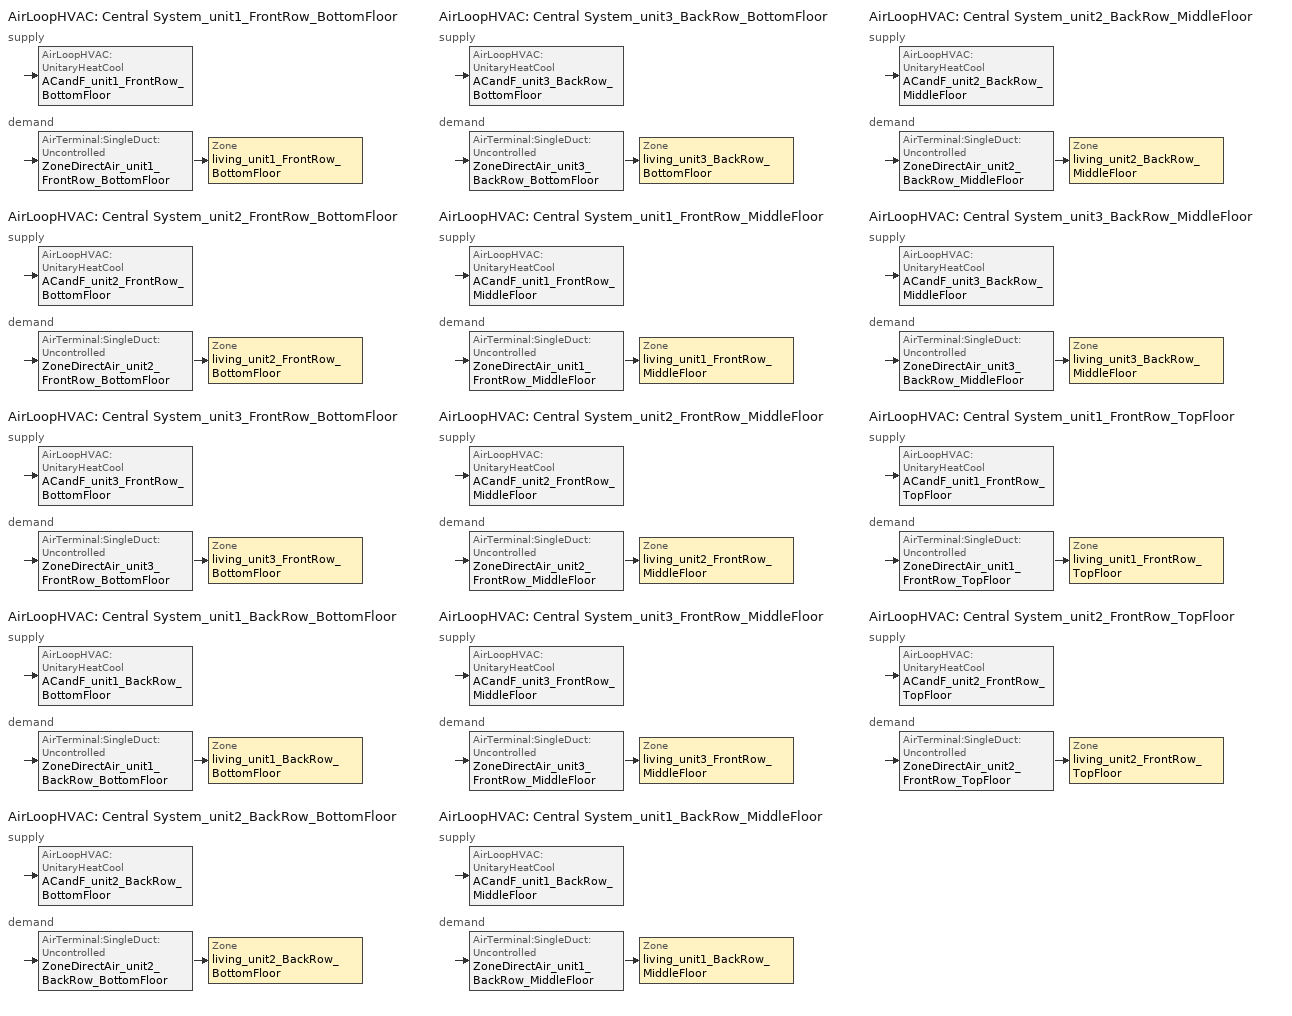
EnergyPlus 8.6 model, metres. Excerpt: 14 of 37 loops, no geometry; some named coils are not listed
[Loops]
AirLoopHVAC 'Central System_unit1_FrontRow_BottomFloor'
 supply: AirLoopHVAC:UnitaryHeatCool 'ACandF_unit1_FrontRow_BottomFloor'
 demand: AirTerminal:SingleDuct:Uncontrolled 'ZoneDirectAir_unit1_FrontRow_BottomFloor' > Zone 'living_unit1_FrontRow_BottomFloor'
AirLoopHVAC 'Central System_unit2_FrontRow_BottomFloor'
 supply: AirLoopHVAC:UnitaryHeatCool 'ACandF_unit2_FrontRow_BottomFloor'
 demand: AirTerminal:SingleDuct:Uncontrolled 'ZoneDirectAir_unit2_FrontRow_BottomFloor' > Zone 'living_unit2_FrontRow_BottomFloor'
AirLoopHVAC 'Central System_unit3_FrontRow_BottomFloor'
 supply: AirLoopHVAC:UnitaryHeatCool 'ACandF_unit3_FrontRow_BottomFloor'
 demand: AirTerminal:SingleDuct:Uncontrolled 'ZoneDirectAir_unit3_FrontRow_BottomFloor' > Zone 'living_unit3_FrontRow_BottomFloor'
AirLoopHVAC 'Central System_unit1_BackRow_BottomFloor'
 supply: AirLoopHVAC:UnitaryHeatCool 'ACandF_unit1_BackRow_BottomFloor'
 demand: AirTerminal:SingleDuct:Uncontrolled 'ZoneDirectAir_unit1_BackRow_BottomFloor' > Zone 'living_unit1_BackRow_BottomFloor'
AirLoopHVAC 'Central System_unit2_BackRow_BottomFloor'
 supply: AirLoopHVAC:UnitaryHeatCool 'ACandF_unit2_BackRow_BottomFloor'
 demand: AirTerminal:SingleDuct:Uncontrolled 'ZoneDirectAir_unit2_BackRow_BottomFloor' > Zone 'living_unit2_BackRow_BottomFloor'
AirLoopHVAC 'Central System_unit3_BackRow_BottomFloor'
 supply: AirLoopHVAC:UnitaryHeatCool 'ACandF_unit3_BackRow_BottomFloor'
 demand: AirTerminal:SingleDuct:Uncontrolled 'ZoneDirectAir_unit3_BackRow_BottomFloor' > Zone 'living_unit3_BackRow_BottomFloor'
AirLoopHVAC 'Central System_unit1_FrontRow_MiddleFloor'
 supply: AirLoopHVAC:UnitaryHeatCool 'ACandF_unit1_FrontRow_MiddleFloor'
 demand: AirTerminal:SingleDuct:Uncontrolled 'ZoneDirectAir_unit1_FrontRow_MiddleFloor' > Zone 'living_unit1_FrontRow_MiddleFloor'
AirLoopHVAC 'Central System_unit2_FrontRow_MiddleFloor'
 supply: AirLoopHVAC:UnitaryHeatCool 'ACandF_unit2_FrontRow_MiddleFloor'
 demand: AirTerminal:SingleDuct:Uncontrolled 'ZoneDirectAir_unit2_FrontRow_MiddleFloor' > Zone 'living_unit2_FrontRow_MiddleFloor'
AirLoopHVAC 'Central System_unit3_FrontRow_MiddleFloor'
 supply: AirLoopHVAC:UnitaryHeatCool 'ACandF_unit3_FrontRow_MiddleFloor'
 demand: AirTerminal:SingleDuct:Uncontrolled 'ZoneDirectAir_unit3_FrontRow_MiddleFloor' > Zone 'living_unit3_FrontRow_MiddleFloor'
AirLoopHVAC 'Central System_unit1_BackRow_MiddleFloor'
 supply: AirLoopHVAC:UnitaryHeatCool 'ACandF_unit1_BackRow_MiddleFloor'
 demand: AirTerminal:SingleDuct:Uncontrolled 'ZoneDirectAir_unit1_BackRow_MiddleFloor' > Zone 'living_unit1_BackRow_MiddleFloor'
AirLoopHVAC 'Central System_unit2_BackRow_MiddleFloor'
 supply: AirLoopHVAC:UnitaryHeatCool 'ACandF_unit2_BackRow_MiddleFloor'
 demand: AirTerminal:SingleDuct:Uncontrolled 'ZoneDirectAir_unit2_BackRow_MiddleFloor' > Zone 'living_unit2_BackRow_MiddleFloor'
AirLoopHVAC 'Central System_unit3_BackRow_MiddleFloor'
 supply: AirLoopHVAC:UnitaryHeatCool 'ACandF_unit3_BackRow_MiddleFloor'
 demand: AirTerminal:SingleDuct:Uncontrolled 'ZoneDirectAir_unit3_BackRow_MiddleFloor' > Zone 'living_unit3_BackRow_MiddleFloor'
AirLoopHVAC 'Central System_unit1_FrontRow_TopFloor'
 supply: AirLoopHVAC:UnitaryHeatCool 'ACandF_unit1_FrontRow_TopFloor'
 demand: AirTerminal:SingleDuct:Uncontrolled 'ZoneDirectAir_unit1_FrontRow_TopFloor' > Zone 'living_unit1_FrontRow_TopFloor'
AirLoopHVAC 'Central System_unit2_FrontRow_TopFloor'
 supply: AirLoopHVAC:UnitaryHeatCool 'ACandF_unit2_FrontRow_TopFloor'
 demand: AirTerminal:SingleDuct:Uncontrolled 'ZoneDirectAir_unit2_FrontRow_TopFloor' > Zone 'living_unit2_FrontRow_TopFloor'
[ThermostatSetpoint:DualSetpoint]
thermostat_living Dual SP Control: Heating Setpoint Temperature Schedule=heating_sch; Cooling Setpoint Temperature Schedule=cooling_sch
[AvailabilityManager:Scheduled]
System availability: Schedule=always_avail
[Sizing:Zone] Zone Cooling Design Supply Air Temperature Input Method=SupplyAirTemperature; Zone Cooling Design Supply Air Temperature {C}=12; Zone Heating Design Supply Air Temperature Input Method=SupplyAirTemperature; Zone Heating Design Supply Air Temperature {C}=50; Zone Cooling Design Supply Air Humidity Ratio {kgWater/kgDryAir}=0.008; Zone Heating Design Supply Air Humidity Ratio {kgWater/kgDryAir}=0.008; Cooling Design Air Flow Method=DesignDay; Cooling Minimum Air Flow per Zone Floor Area {m3/s-m2}=0.000762; Heating Design Air Flow Method=DesignDay; Heating Maximum Air Flow per Zone Floor Area {m3/s-m2}=0.002032; Heating Maximum Air Flow {m3/s}=0.141576; Heating Maximum Air Flow Fraction=0.3
Name | Design Specification Outdoor Air Object
living_unit1_FrontRow_BottomFloor | SZ_DSOA_living_unit1_FrontRow_BottomFloor
living_unit2_FrontRow_BottomFloor | SZ_DSOA_living_unit2_FrontRow_BottomFloor
living_unit3_FrontRow_BottomFloor | SZ_DSOA_living_unit3_FrontRow_BottomFloor
living_unit1_BackRow_BottomFloor | SZ_DSOA_living_unit1_BackRow_BottomFloor
living_unit2_BackRow_BottomFloor | SZ_DSOA_living_unit2_BackRow_BottomFloor
living_unit3_BackRow_BottomFloor | SZ_DSOA_living_unit3_BackRow_BottomFloor
living_unit1_FrontRow_MiddleFloor | SZ_DSOA_living_unit1_FrontRow_MiddleFloor
living_unit2_FrontRow_MiddleFloor | SZ_DSOA_living_unit2_FrontRow_MiddleFloor
living_unit3_FrontRow_MiddleFloor | SZ_DSOA_living_unit3_FrontRow_MiddleFloor
living_unit1_BackRow_MiddleFloor | SZ_DSOA_living_unit1_BackRow_MiddleFloor
living_unit2_BackRow_MiddleFloor | SZ_DSOA_living_unit2_BackRow_MiddleFloor
living_unit3_BackRow_MiddleFloor | SZ_DSOA_living_unit3_BackRow_MiddleFloor
living_unit1_FrontRow_TopFloor | SZ_DSOA_living_unit1_FrontRow_TopFloor
living_unit2_FrontRow_TopFloor | SZ_DSOA_living_unit2_FrontRow_TopFloor
[Sizing:System] Type of Load to Size On=Sensible; Design Outdoor Air Flow Rate {m3/s}=autosize; Central Heating Maximum System Air Flow Ratio=1; Preheat Design Temperature {C}=7; Preheat Design Humidity Ratio {kg-H2O/kg-Air}=0.008; Precool Design Temperature {C}=11; Precool Design Humidity Ratio {kg-H2O/kg-Air}=0.008; Central Cooling Design Supply Air Temperature {C}=12; Central Heating Design Supply Air Temperature {C}=50; Tpye of Zone Sum to Use=NonCoincident; 100% Outdoor Air in Cooling=No; 100% Outdoor Air in Heating=No; Central Cooling Design Supply Air Humidity Ratio {kg-H2O/kg-Air}=0.008; Central Heating Design Supply Air Humidity Ratio {kg-H2O/kg-Air}=0.008; Cooling Supply Air Flow Rate Method=DesignDay; Heating Supply Air Flow Rate Method=DesignDay; Zone Maximum Outdoor Air Fraction=1; Cooling Design Capacity Method=CoolingDesignCapacity; Cooling Design Capacity {W}=autosize; Heating Design Capacity Method=HeatingDesignCapacity; Heating Design Capacity {W}=autosize; Central Cooling Capacity Control Method=OnOff
Central System_unit1_FrontRow_BottomFloor; Central System_unit2_FrontRow_BottomFloor; Central System_unit3_FrontRow_BottomFloor; Central System_unit1_BackRow_BottomFloor; Central System_unit2_BackRow_BottomFloor; Central System_unit3_BackRow_BottomFloor; Central System_unit1_FrontRow_MiddleFloor; Central System_unit2_FrontRow_MiddleFloor; Central System_unit3_FrontRow_MiddleFloor; Central System_unit1_BackRow_MiddleFloor; Central System_unit2_BackRow_MiddleFloor; Central System_unit3_BackRow_MiddleFloor; Central System_unit1_FrontRow_TopFloor; Central System_unit2_FrontRow_TopFloor
[ZoneControl:Thermostat] Control Type Schedule=zone_control_type; Control 1=thermostat_living Dual SP Control
Name | Zone or ZoneList
Zone Thermostat_unit1_FrontRow_BottomFloor | living_unit1_FrontRow_BottomFloor
Zone Thermostat_unit2_FrontRow_BottomFloor | living_unit2_FrontRow_BottomFloor
Zone Thermostat_unit3_FrontRow_BottomFloor | living_unit3_FrontRow_BottomFloor
Zone Thermostat_unit1_BackRow_BottomFloor | living_unit1_BackRow_BottomFloor
Zone Thermostat_unit2_BackRow_BottomFloor | living_unit2_BackRow_BottomFloor
Zone Thermostat_unit3_BackRow_BottomFloor | living_unit3_BackRow_BottomFloor
Zone Thermostat_unit1_FrontRow_MiddleFloor | living_unit1_FrontRow_MiddleFloor
Zone Thermostat_unit2_FrontRow_MiddleFloor | living_unit2_FrontRow_MiddleFloor
Zone Thermostat_unit3_FrontRow_MiddleFloor | living_unit3_FrontRow_MiddleFloor
Zone Thermostat_unit1_BackRow_MiddleFloor | living_unit1_BackRow_MiddleFloor
Zone Thermostat_unit2_BackRow_MiddleFloor | living_unit2_BackRow_MiddleFloor
Zone Thermostat_unit3_BackRow_MiddleFloor | living_unit3_BackRow_MiddleFloor
Zone Thermostat_unit1_FrontRow_TopFloor | living_unit1_FrontRow_TopFloor
Zone Thermostat_unit2_FrontRow_TopFloor | living_unit2_FrontRow_TopFloor
[AirTerminal:SingleDuct:Uncontrolled] Availability Schedule=always_avail; Maximum Air Flow Rate {m3/s}=autosize
ZoneDirectAir_unit1_FrontRow_BottomFloor; ZoneDirectAir_unit2_FrontRow_BottomFloor; ZoneDirectAir_unit3_FrontRow_BottomFloor; ZoneDirectAir_unit1_BackRow_BottomFloor; ZoneDirectAir_unit2_BackRow_BottomFloor; ZoneDirectAir_unit3_BackRow_BottomFloor; ZoneDirectAir_unit1_FrontRow_MiddleFloor; ZoneDirectAir_unit2_FrontRow_MiddleFloor; ZoneDirectAir_unit3_FrontRow_MiddleFloor; ZoneDirectAir_unit1_BackRow_MiddleFloor; ZoneDirectAir_unit2_BackRow_MiddleFloor; ZoneDirectAir_unit3_BackRow_MiddleFloor; ZoneDirectAir_unit1_FrontRow_TopFloor; ZoneDirectAir_unit2_FrontRow_TopFloor
[DesignSpecification:OutdoorAir] Outdoor Air Method=Flow/Zone; Outdoor Air Flow per Person {m3/s-person}=0; Outdoor Air Flow per Zone {m3/s}=0.0212376
SZ_DSOA_living_unit1_FrontRow_BottomFloor; SZ_DSOA_living_unit2_FrontRow_BottomFloor; SZ_DSOA_living_unit3_FrontRow_BottomFloor; SZ_DSOA_living_unit1_BackRow_BottomFloor; SZ_DSOA_living_unit2_BackRow_BottomFloor; SZ_DSOA_living_unit3_BackRow_BottomFloor; SZ_DSOA_living_unit1_FrontRow_MiddleFloor; SZ_DSOA_living_unit2_FrontRow_MiddleFloor; SZ_DSOA_living_unit3_FrontRow_MiddleFloor; SZ_DSOA_living_unit1_BackRow_MiddleFloor; SZ_DSOA_living_unit2_BackRow_MiddleFloor; SZ_DSOA_living_unit3_BackRow_MiddleFloor; SZ_DSOA_living_unit1_FrontRow_TopFloor; SZ_DSOA_living_unit2_FrontRow_TopFloor
[Coil:Cooling:DX:SingleSpeed] Availability Schedule=always_avail; Rated Total Cooling Capacity {W}=autosize; Rated Sensible Heat Ratio=autosize; Rated COP=3.97009; Rated Air Flow Rate {m3/s}=autosize; Total Cooling Capacity Function of Temperature Curve=Cool-Cap-FT; Total Cooling Capacity Function of Flow Fraction Curve=ConstantCubic; Energy Input Ratio Function of Temperature Curve=Cool-EIR-FT; Energy Input Ratio Function of Flow Fraction Curve=ConstantCubic; Part Load Fraction Correlation Curve=Cool-PLF-fPLR
DX Cooling Coil_unit1_FrontRow_BottomFloor; DX Cooling Coil_unit2_FrontRow_BottomFloor; DX Cooling Coil_unit3_FrontRow_BottomFloor; DX Cooling Coil_unit1_BackRow_BottomFloor; DX Cooling Coil_unit2_BackRow_BottomFloor; DX Cooling Coil_unit3_BackRow_BottomFloor; DX Cooling Coil_unit1_FrontRow_MiddleFloor; DX Cooling Coil_unit2_FrontRow_MiddleFloor; DX Cooling Coil_unit3_FrontRow_MiddleFloor; DX Cooling Coil_unit1_BackRow_MiddleFloor; DX Cooling Coil_unit2_BackRow_MiddleFloor; DX Cooling Coil_unit3_BackRow_MiddleFloor; DX Cooling Coil_unit1_FrontRow_TopFloor; DX Cooling Coil_unit2_FrontRow_TopFloor
[Fan:OnOff] Availability Schedule=always_avail; Fan Efficiency   #From the study from Dave...=0.377; Pressure Rise {Pa}   #based on 0.5W/cfm assuming 1200 cfm,motor eff = 0.65 @ 400cfm/ton and fan eff = 0.58...=400; Maximum Flow Rate {m3/s}=autosize; Motor Efficiency   #From the study from Dave @ 400cfm/ton and back calculating for seer > 13...=0.65; Motor In Airstream Fraction=1
Supply Fan_unit1_FrontRow_BottomFloor; Supply Fan_unit2_FrontRow_BottomFloor; Supply Fan_unit3_FrontRow_BottomFloor; Supply Fan_unit1_BackRow_BottomFloor; Supply Fan_unit2_BackRow_BottomFloor; Supply Fan_unit3_BackRow_BottomFloor; Supply Fan_unit1_FrontRow_MiddleFloor; Supply Fan_unit2_FrontRow_MiddleFloor; Supply Fan_unit3_FrontRow_MiddleFloor; Supply Fan_unit1_BackRow_MiddleFloor; Supply Fan_unit2_BackRow_MiddleFloor; Supply Fan_unit3_BackRow_MiddleFloor; Supply Fan_unit1_FrontRow_TopFloor; Supply Fan_unit2_FrontRow_TopFloor
[AirLoopHVAC] Design Supply Air Flow Rate {m3/s}=autosize
Central System_unit1_FrontRow_BottomFloor; Central System_unit2_FrontRow_BottomFloor; Central System_unit3_FrontRow_BottomFloor; Central System_unit1_BackRow_BottomFloor; Central System_unit2_BackRow_BottomFloor; Central System_unit3_BackRow_BottomFloor; Central System_unit1_FrontRow_MiddleFloor; Central System_unit2_FrontRow_MiddleFloor; Central System_unit3_FrontRow_MiddleFloor; Central System_unit1_BackRow_MiddleFloor; Central System_unit2_BackRow_MiddleFloor; Central System_unit3_BackRow_MiddleFloor; Central System_unit1_FrontRow_TopFloor; Central System_unit2_FrontRow_TopFloor
[AirLoopHVAC:UnitaryHeatCool] Availability Schedule=always_avail; Supply Air Fan Operating Mode Schedule=fan_cycle; Maximum Supply Air Temperature {C}=80; Supply Air Flow Rate During Cooling Operation {m3/s}=autosize; Supply Air Flow Rate During Heating Operation {m3/s}=autosize; Supply Air Flow Rate When No Cooling or Heating is Needed {m3/s}=0; Fan Placement=BlowThrough; Dehumidification Control Type=None
Name | Controlling Zone or Thermostat Location | Supply Fan | Heating Coil | Cooling Coil
ACandF_unit1_FrontRow_BottomFloor | living_unit1_FrontRow_BottomFloor | Supply Fan_unit1_FrontRow_BottomFloor | Main water Heating Coil_unit1_FrontRow_BottomFloor | DX Cooling Coil_unit1_FrontRow_BottomFloor
ACandF_unit2_FrontRow_BottomFloor | living_unit2_FrontRow_BottomFloor | Supply Fan_unit2_FrontRow_BottomFloor | Main water Heating Coil_unit2_FrontRow_BottomFloor | DX Cooling Coil_unit2_FrontRow_BottomFloor
ACandF_unit3_FrontRow_BottomFloor | living_unit3_FrontRow_BottomFloor | Supply Fan_unit3_FrontRow_BottomFloor | Main water Heating Coil_unit3_FrontRow_BottomFloor | DX Cooling Coil_unit3_FrontRow_BottomFloor
ACandF_unit1_BackRow_BottomFloor | living_unit1_BackRow_BottomFloor | Supply Fan_unit1_BackRow_BottomFloor | Main water Heating Coil_unit1_BackRow_BottomFloor | DX Cooling Coil_unit1_BackRow_BottomFloor
ACandF_unit2_BackRow_BottomFloor | living_unit2_BackRow_BottomFloor | Supply Fan_unit2_BackRow_BottomFloor | Main water Heating Coil_unit2_BackRow_BottomFloor | DX Cooling Coil_unit2_BackRow_BottomFloor
ACandF_unit3_BackRow_BottomFloor | living_unit3_BackRow_BottomFloor | Supply Fan_unit3_BackRow_BottomFloor | Main water Heating Coil_unit3_BackRow_BottomFloor | DX Cooling Coil_unit3_BackRow_BottomFloor
ACandF_unit1_FrontRow_MiddleFloor | living_unit1_FrontRow_MiddleFloor | Supply Fan_unit1_FrontRow_MiddleFloor | Main water Heating Coil_unit1_FrontRow_MiddleFloor | DX Cooling Coil_unit1_FrontRow_MiddleFloor
ACandF_unit2_FrontRow_MiddleFloor | living_unit2_FrontRow_MiddleFloor | Supply Fan_unit2_FrontRow_MiddleFloor | Main water Heating Coil_unit2_FrontRow_MiddleFloor | DX Cooling Coil_unit2_FrontRow_MiddleFloor
ACandF_unit3_FrontRow_MiddleFloor | living_unit3_FrontRow_MiddleFloor | Supply Fan_unit3_FrontRow_MiddleFloor | Main water Heating Coil_unit3_FrontRow_MiddleFloor | DX Cooling Coil_unit3_FrontRow_MiddleFloor
ACandF_unit1_BackRow_MiddleFloor | living_unit1_BackRow_MiddleFloor | Supply Fan_unit1_BackRow_MiddleFloor | Main water Heating Coil_unit1_BackRow_MiddleFloor | DX Cooling Coil_unit1_BackRow_MiddleFloor
ACandF_unit2_BackRow_MiddleFloor | living_unit2_BackRow_MiddleFloor | Supply Fan_unit2_BackRow_MiddleFloor | Main water Heating Coil_unit2_BackRow_MiddleFloor | DX Cooling Coil_unit2_BackRow_MiddleFloor
ACandF_unit3_BackRow_MiddleFloor | living_unit3_BackRow_MiddleFloor | Supply Fan_unit3_BackRow_MiddleFloor | Main water Heating Coil_unit3_BackRow_MiddleFloor | DX Cooling Coil_unit3_BackRow_MiddleFloor
ACandF_unit1_FrontRow_TopFloor | living_unit1_FrontRow_TopFloor | Supply Fan_unit1_FrontRow_TopFloor | Main water Heating Coil_unit1_FrontRow_TopFloor | DX Cooling Coil_unit1_FrontRow_TopFloor
ACandF_unit2_FrontRow_TopFloor | living_unit2_FrontRow_TopFloor | Supply Fan_unit2_FrontRow_TopFloor | Main water Heating Coil_unit2_FrontRow_TopFloor | DX Cooling Coil_unit2_FrontRow_TopFloor
[Zone equipment]
living_unit1_FrontRow_BottomFloor: ZoneDirectAir_unit1_FrontRow_BottomFloor
living_unit2_FrontRow_BottomFloor: ZoneDirectAir_unit2_FrontRow_BottomFloor
living_unit3_FrontRow_BottomFloor: ZoneDirectAir_unit3_FrontRow_BottomFloor
living_unit1_BackRow_BottomFloor: ZoneDirectAir_unit1_BackRow_BottomFloor
living_unit2_BackRow_BottomFloor: ZoneDirectAir_unit2_BackRow_BottomFloor
living_unit3_BackRow_BottomFloor: ZoneDirectAir_unit3_BackRow_BottomFloor
living_unit1_FrontRow_MiddleFloor: ZoneDirectAir_unit1_FrontRow_MiddleFloor
living_unit2_FrontRow_MiddleFloor: ZoneDirectAir_unit2_FrontRow_MiddleFloor
living_unit3_FrontRow_MiddleFloor: ZoneDirectAir_unit3_FrontRow_MiddleFloor
living_unit1_BackRow_MiddleFloor: ZoneDirectAir_unit1_BackRow_MiddleFloor
living_unit2_BackRow_MiddleFloor: ZoneDirectAir_unit2_BackRow_MiddleFloor
living_unit3_BackRow_MiddleFloor: ZoneDirectAir_unit3_BackRow_MiddleFloor
living_unit1_FrontRow_TopFloor: ZoneDirectAir_unit1_FrontRow_TopFloor
living_unit2_FrontRow_TopFloor: ZoneDirectAir_unit2_FrontRow_TopFloor
[Schedule:Compact]
zone_control_type: Through: 12/31, For: AllDays, Until 24:00, 4
always_avail: Through: 12/31, For: AllDays, Until: 24:00, 1
heating_sch: Through: 12/31, For: AllDays, Until: 24:00, 22.22
cooling_sch: Through: 12/31, For: AllDays, Until: 24:00, 23.88
fan_cycle: Through: 12/31, For: AllDays, Until: 24:00, 0
[Curve:Biquadratic] Minimum Value of x=-100; Maximum Value of x=100; Minimum Value of y=-100; Maximum Value of y=100
Name | Coefficient1 Constant | Coefficient2 x | Coefficient3 x**2 | Coefficient4 y | Coefficient5 y**2 | Coefficient6 x*y
Cool-Cap-fT | 1.26489 | -0.035055 | 0.00211086 | -0.00152689 | -7.0308e-06 | -0.000469184
Cool-EIR-fT | 0.384024 | 0.0296967 | -0.00113293 | 0.00649067 | 0.000262699 | -0.000120722
[Curve:Cubic]
ConstantCubic: Coefficient1 Constant=1; Coefficient2 x=0; Coefficient3 x**2=0; Coefficient4 x**3=0; Minimum Value of x=-100; Maximum Value of x=100
[Curve:Quadratic]
Cool-PLF-fPLR: Coefficient1 Constant=0.801414; Coefficient2 x=0.237447; Coefficient3 x**2=-0.0393773; Minimum Value of x=0; Maximum Value of x=1; Minimum Curve Output=0.7; Maximum Curve Output=1
